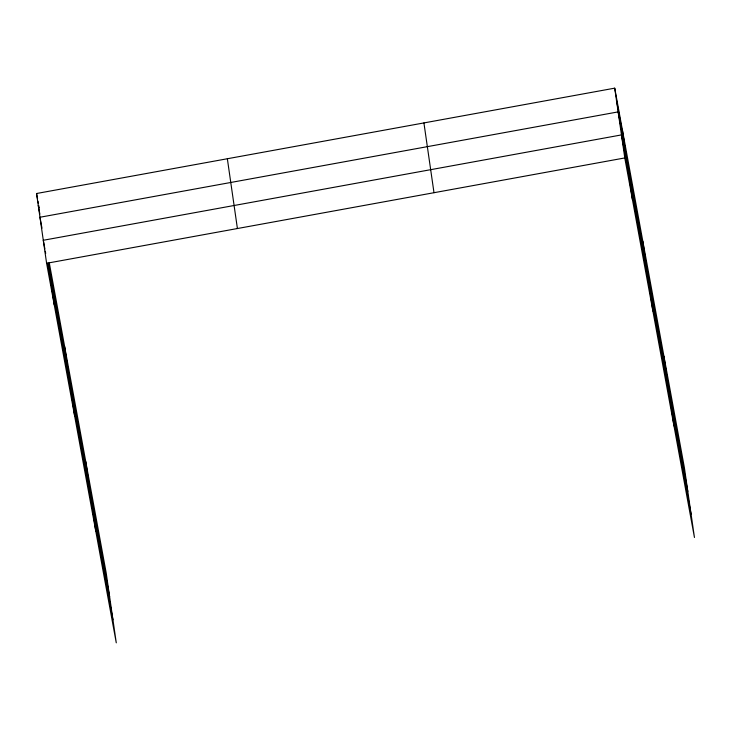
<?xml version="1.0" encoding="UTF-8"?>
<svg xmlns="http://www.w3.org/2000/svg" width="731" height="731" viewBox="0 0 731 731"><rect width="100%" height="100%" fill="white"/><g stroke="black" fill="none" stroke-linecap="round" stroke-linejoin="round"><path stroke-width="1.1" d="M49.306 262.996L106.214 573.058L116.275 642.841L46.61 263.297L36.55 193.514L614.725 88.159L684.39 467.703L694.45 537.486L624.786 157.942L614.725 88.159M46.61 263.297L624.786 157.942M616.434 100.019L624.073 141.622M687.807 491.433L618.152 111.889L39.967 217.244L41.978 228.191M691.133 514.46L621.469 134.915L43.293 240.271L44.902 249.024M36.55 193.514L37.555 198.987M37.957 201.18L38.359 203.364M38.761 205.557L39.163 207.75M38.259 205.374L39.867 214.137M48.429 263.306L109.632 596.788M45.304 251.217L45.706 253.401M47.515 263.261L112.949 619.815M663.922 356.189L673.982 425.963M642.832 241.285L652.893 311.059M622.364 129.762L632.425 199.536M423.925 122.927L433.995 192.701M227.35 158.746L237.411 228.529M85.746 461.544L95.807 531.318M64.657 346.64L74.717 416.414M48.237 263.224L54.249 304.891"/></g></svg>
